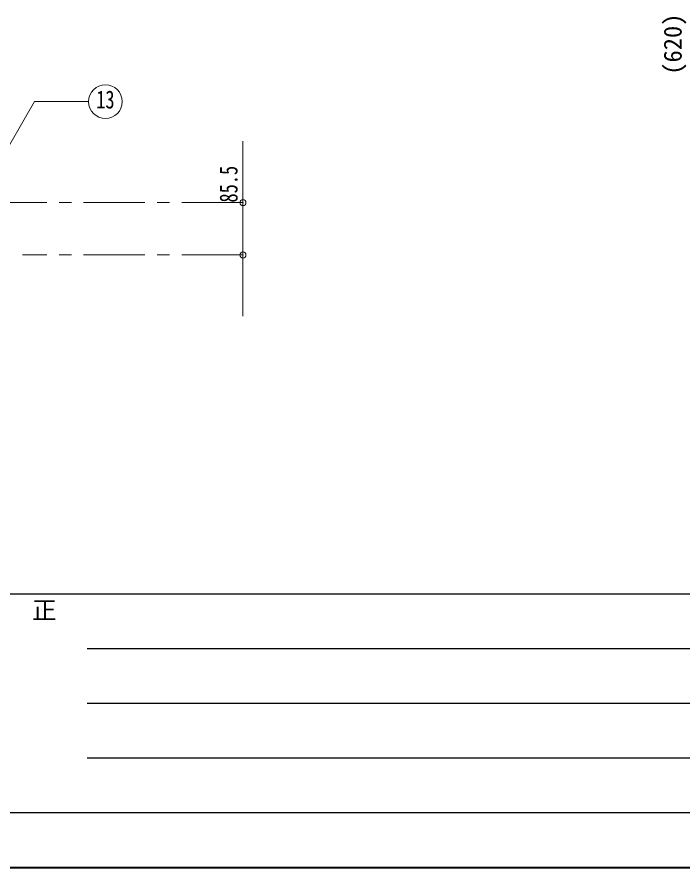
# Model space of a CAD drawing. Units: millimetres at full size, sheet at 1:20; details may follow other scales. Extents: x -4246 to 3854, y -2716 to 2904.
# Drawn here: x -2364 to -1277, y -2716 to -1328 of the extents above; entities that cross this region are included whole.
import ezdxf
from ezdxf.enums import TextEntityAlignment as Align

# ---------------------------------------------------------------- set-up
doc = ezdxf.new("R2010")
doc.units = ezdxf.units.MM
doc.header["$LTSCALE"] = 20
doc.header["$PDMODE"] = 32
doc.header["$PDSIZE"] = 10
doc.linetypes.add('CHAIN1', pattern=[8, 5, -1, 1, -1])
doc.layers.add('0-0', color=7, linetype='Continuous', lineweight=18)
doc.styles.add('ＭＳ ゴシック', font='')
doc.styles.get('ＭＳ ゴシック').set_extended_font_data('MS Gothic')

msp = doc.modelspace()

# ---------------------------------------------------------------- linework, layer by layer
at = {"layer": '0-0'}
for p in [(-2415.61, -1604.19), (-2247.54, -1466.06)]:
    msp.add_line(p, (-2335.86, -1466.06), dxfattribs=at)
at = {"layer": '0-0', "color": 4, "lineweight": 9}
msp.add_line((-1995.6, -1530.67), (-1995.6, -1816.17), dxfattribs=at)
at = {"layer": '0-0', "color": 4, "linetype": 'CHAIN1', "lineweight": 9}
for p, q in [((-1995.6, -1630.67), (-2500.6, -1630.67)), ((-1995.6, -1716.17), (-2355.6, -1716.17))]:
    msp.add_line(p, q, dxfattribs=at)
at = {"layer": '0-0', "color": 6, "lineweight": 25}
for p, q in [((-4155.6, -2269.03), (3764.4, -2269.03)), ((-2249.89, -2358.32), (-392.75, -2358.32)), ((-392.75, -2447.6), (-2249.89, -2447.6)), ((-392.75, -2536.89), (-2249.89, -2536.89)), ((3764.4, -2626.17), (-4155.6, -2626.17))]:
    msp.add_line(p, q, dxfattribs=at)
at = {"layer": '0-0', "color": 1, "lineweight": 40}
msp.add_line((3854.4, -2716.17), (-4245.6, -2716.17), dxfattribs=at)
at = {"layer": '0-0'}
msp.add_circle((-2220.04, -1466.06), 27.5, dxfattribs=at)
at = {"layer": '0-0', "color": 1}
for p in [(-1995.6, -1630.67), (-1995.6, -1716.17)]:
    msp.add_point(p, dxfattribs=at)

# ---------------------------------------------------------------- texts
at = {"layer": '0-0', "style": 'ＭＳ ゴシック'}
msp.add_text('(620)', height=29.33, rotation=90, dxfattribs=at).set_placement((-1270.6, -1422.17), align=Align.BOTTOM_LEFT)
at = {"layer": '0-0', "style": 'ＭＳ ゴシック', "width": 0.75}
msp.add_text('13', height=29.33, dxfattribs=at).set_placement((-2235.04, -1486.06), align=Align.BOTTOM_LEFT)
msp.add_text('85.5', height=29.33, rotation=90, dxfattribs=at).set_placement((-1995.6, -1630.67), align=Align.BOTTOM_LEFT)
at = {"layer": '0-0', "style": 'ＭＳ ゴシック'}
msp.add_text('訂\u3000正', height=29.33, dxfattribs=at).set_placement((-2419.89, -2319.03), align=Align.BOTTOM_LEFT)

doc.saveas('drawing.dxf')
